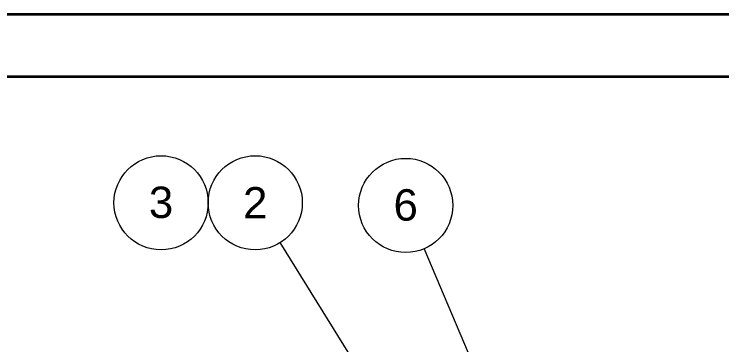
# Model space of a CAD drawing. Header units: millimetres. Extents: x 0 to 8400, y 0 to 5940.
# Drawn here: x 6240 to 7367, y 5413 to 5940 of the extents above; entities that cross this region are included whole.
import ezdxf

# ---------------------------------------------------------------- set-up
doc = ezdxf.new("R2010")
doc.units = ezdxf.units.MM
doc.header["$LTSCALE"] = 20
doc.layers.get('0').update_dxf_attribs({"lineweight": 18})
doc.layers.add('Border', color=7, linetype='Continuous', lineweight=35)
doc.layers.add('Symbol', color=7, linetype='Continuous', lineweight=18)
doc.styles.add('Note Text', font='arial.ttf')

# ---------------------------------------------------------------- blocks, each defined once
blk = doc.blocks.new('Borders Bigadan Border')
at = {"layer": 'Border'}
for p, q in [((0, 297), (420, 297)), ((415, 292), (20, 292))]:
    blk.add_line(p, q, dxfattribs=at)
blk = doc.blocks.new('Balloon4')
at = {"layer": 'Symbol'}
for p, q in [((352.047, 260.863), (344.633, 278.315)), ((352.507, 261.058), (351.587, 260.667)), ((353.025, 258.562), (352.507, 261.058)), ((351.587, 260.667), (353.025, 258.562)), ((352.047, 260.863), (353.025, 258.562))]:
    blk.add_line(p, q, dxfattribs=at)
at = {"layer": 'Symbol', "flags": 128}
blk.add_lwpolyline([(351.587, 260.667), (353.025, 258.562), (352.507, 261.058), (351.587, 260.667)], dxfattribs=at)
at = {"layer": 'Symbol'}
blk.add_circle((343.171, 281.755), 3.75, dxfattribs=at)
blk.add_solid([(351.587, 260.667), (353.025, 258.562), (352.507, 261.058), (351.587, 260.667)], dxfattribs=at)
at = {"layer": 'Symbol', "insert": (343.171, 281.776), "char_height": 2.5, "attachment_point": 5, "style": 'Note Text'}
blk.add_mtext('6', dxfattribs=at)
blk = doc.blocks.new('Balloon5')
at = {"layer": 'Symbol'}
for p, q in [((345.157, 259.532), (333.162, 278.79)), ((345.581, 259.796), (344.732, 259.268)), ((345.157, 259.532), (346.478, 257.41)), ((346.478, 257.41), (345.581, 259.796)), ((344.732, 259.268), (346.478, 257.41))]:
    blk.add_line(p, q, dxfattribs=at)
at = {"layer": 'Symbol', "flags": 128}
blk.add_lwpolyline([(344.732, 259.268), (346.478, 257.41), (345.581, 259.796), (344.732, 259.268)], dxfattribs=at)
at = {"layer": 'Symbol'}
for centre in [(323.684, 281.966), (331.184, 281.966)]:
    blk.add_circle(centre, 3.75, dxfattribs=at)
blk.add_solid([(344.732, 259.268), (346.478, 257.41), (345.581, 259.796), (344.732, 259.268)], dxfattribs=at)
at = {"layer": 'Symbol', "char_height": 2.5, "attachment_point": 5, "style": 'Note Text'}
for s, insert in [('3', (323.684, 281.987)), ('2', (331.184, 281.966))]:
    blk.add_mtext(s, dxfattribs=dict(at, insert=insert))

msp = doc.modelspace()

# ---------------------------------------------------------------- block references
at = {"xscale": 20, "yscale": 20, "zscale": 20}
msp.add_blockref('Borders Bigadan Border', (0, 0), dxfattribs=at)
at = {"layer": 'Symbol', "xscale": 20, "yscale": 20, "zscale": 20}
for name in ['Balloon5', 'Balloon4']:
    msp.add_blockref(name, (0, 0), dxfattribs=at)

doc.saveas('drawing.dxf')
